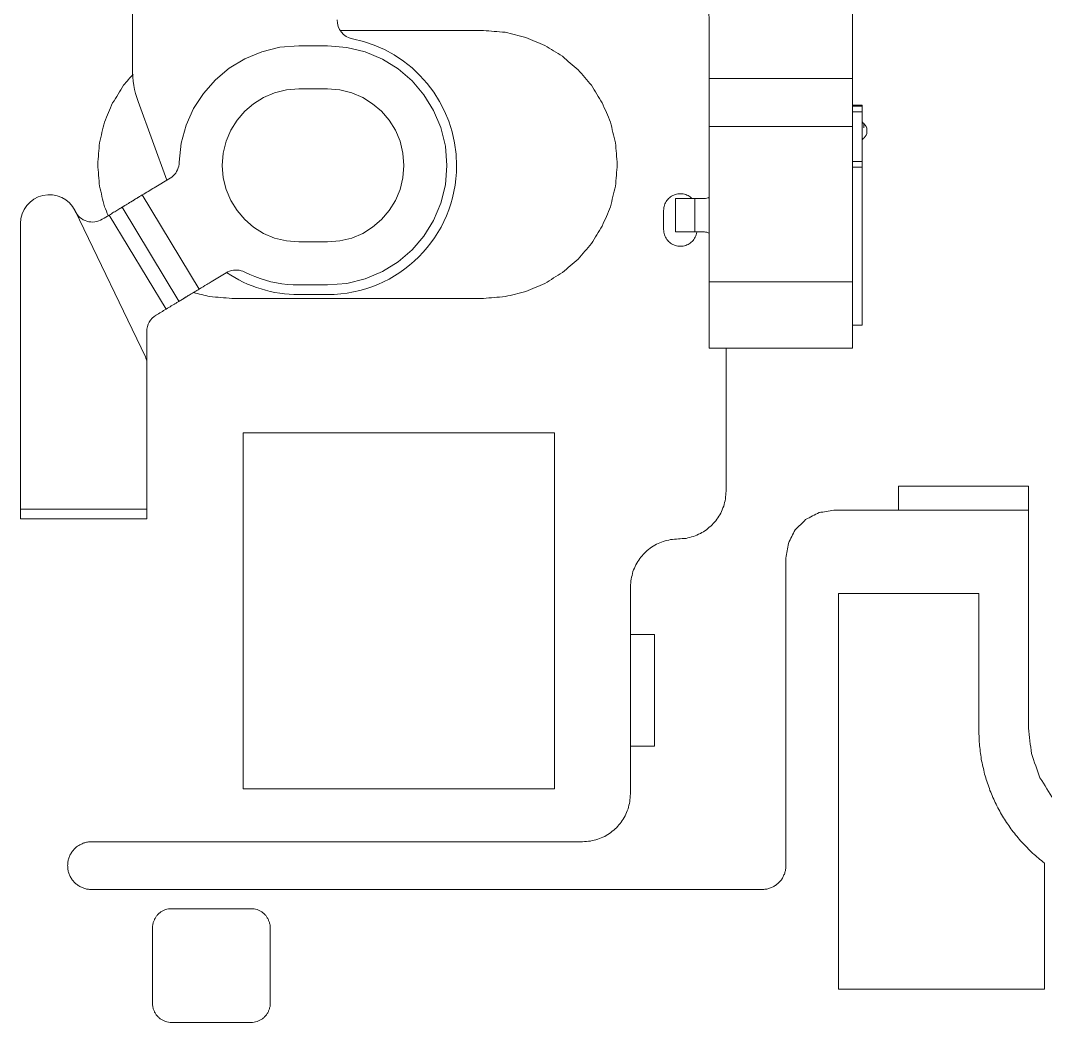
# Model space of a CAD drawing. Header units: millimetres. Extents: x 1863 to 2194, y 977 to 1295.
# Drawn here: x 2029.53 to 2040.24, y 1189.78 to 1200.25 of the extents above; entities that cross this region are included whole.
import ezdxf

# ---------------------------------------------------------------- set-up
doc = ezdxf.new("R2010")
doc.units = ezdxf.units.MM
doc.layers.add('2', color=7, linetype='Continuous', true_color=0xffffff)

msp = doc.modelspace()

# ---------------------------------------------------------------- linework, layer by layer
at = {"layer": '2', "color": 35, "linetype": 'Continuous', "lineweight": 18}
for p, q in [((2030.695, 1201.055), (2030.695, 1199.746)), ((2038.225, 1196.825), (2038.225, 1200.745)), ((2036.725, 1196.825), (2036.725, 1200.245)), ((2032.236, 1199.97), (2032.435, 1199.985)), ((2032.435, 1199.985), (2032.735, 1199.985)), ((2032.735, 1199.985), (2032.938, 1199.969)), ((2031.87, 1199.851), (2032.047, 1199.924)), ((2032.047, 1199.924), (2032.236, 1199.97)), ((2032.938, 1199.969), (2033.13, 1199.922)), ((2033.13, 1199.922), (2033.309, 1199.846)), ((2031.708, 1199.752), (2031.87, 1199.851)), ((2033.309, 1199.846), (2033.473, 1199.744)), ((2031.563, 1199.631), (2031.708, 1199.752)), ((2033.473, 1199.744), (2033.619, 1199.619)), ((2031.438, 1199.489), (2031.563, 1199.631)), ((2033.619, 1199.619), (2033.743, 1199.474)), ((2036.725, 1199.644), (2038.225, 1199.644)), ((2031.335, 1199.33), (2031.438, 1199.489)), ((2031.963, 1199.381), (2032.067, 1199.446)), ((2032.067, 1199.446), (2032.182, 1199.495)), ((2032.182, 1199.495), (2032.305, 1199.525)), ((2032.305, 1199.525), (2032.435, 1199.535)), ((2032.435, 1199.535), (2032.735, 1199.535)), ((2032.735, 1199.535), (2032.865, 1199.525)), ((2032.865, 1199.525), (2032.988, 1199.495)), ((2032.988, 1199.495), (2033.103, 1199.446)), ((2033.103, 1199.446), (2033.207, 1199.381)), ((2033.743, 1199.474), (2033.845, 1199.31)), ((2030.755, 1199.404), (2031.054, 1198.581)), ((2031.87, 1199.301), (2031.963, 1199.381)), ((2033.207, 1199.381), (2033.3, 1199.301)), ((2038.325, 1199.365), (2038.225, 1199.365)), ((2038.325, 1199.354), (2038.225, 1199.354)), ((2038.325, 1197.065), (2038.325, 1199.365)), ((2031.257, 1199.155), (2031.335, 1199.33)), ((2031.79, 1199.208), (2031.87, 1199.301)), ((2033.3, 1199.301), (2033.38, 1199.208)), ((2033.845, 1199.31), (2033.921, 1199.131)), ((2038.225, 1199.295), (2038.325, 1199.295)), ((2031.206, 1198.967), (2031.257, 1199.155)), ((2031.725, 1199.103), (2031.79, 1199.208)), ((2033.38, 1199.208), (2033.445, 1199.103)), ((2033.921, 1199.131), (2033.968, 1198.938)), ((2038.225, 1199.144), (2036.725, 1199.144)), ((2038.344, 1199.128), (2038.344, 1199.17)), ((2031.676, 1198.988), (2031.725, 1199.103)), ((2033.445, 1199.103), (2033.494, 1198.988)), ((2038.375, 1199.087), (2038.375, 1199.107)), ((2031.185, 1198.769), (2031.206, 1198.967)), ((2031.646, 1198.865), (2031.676, 1198.988)), ((2033.494, 1198.988), (2033.524, 1198.865)), ((2033.968, 1198.938), (2033.984, 1198.735)), ((2031.635, 1198.735), (2031.646, 1198.865)), ((2033.524, 1198.865), (2033.534, 1198.735)), ((2031.167, 1198.691), (2031.175, 1198.709)), ((2031.175, 1198.709), (2031.18, 1198.729)), ((2031.18, 1198.729), (2031.184, 1198.748)), ((2031.184, 1198.748), (2031.185, 1198.769)), ((2031.646, 1198.606), (2031.635, 1198.735)), ((2033.534, 1198.735), (2033.524, 1198.606)), ((2033.984, 1198.735), (2033.968, 1198.533)), ((2038.325, 1198.775), (2038.225, 1198.775)), ((2038.225, 1198.719), (2038.325, 1198.719)), ((2030.923, 1198.502), (2031.089, 1198.602)), ((2031.089, 1198.602), (2031.106, 1198.614)), ((2031.106, 1198.614), (2031.121, 1198.627)), ((2031.121, 1198.627), (2031.135, 1198.641)), ((2031.135, 1198.641), (2031.148, 1198.656)), ((2031.148, 1198.656), (2031.158, 1198.673)), ((2031.158, 1198.673), (2031.167, 1198.691)), ((2031.676, 1198.483), (2031.646, 1198.606)), ((2033.524, 1198.606), (2033.494, 1198.483)), ((2031.725, 1198.368), (2031.676, 1198.483)), ((2033.494, 1198.483), (2033.445, 1198.368)), ((2033.968, 1198.533), (2033.921, 1198.34)), ((2030.747, 1198.396), (2030.752, 1198.399)), ((2030.798, 1198.427), (2031.394, 1197.443)), ((2036.675, 1198.39), (2036.375, 1198.39)), ((2036.375, 1198.39), (2036.375, 1198.04)), ((2036.575, 1198.04), (2036.575, 1198.39)), ((2030.587, 1198.298), (2031.182, 1197.315)), ((2031.79, 1198.263), (2031.725, 1198.368)), ((2033.445, 1198.368), (2033.38, 1198.263)), ((2033.921, 1198.34), (2033.845, 1198.161)), ((2030.831, 1196.736), (2030.096, 1198.26)), ((2031.048, 1197.234), (2030.453, 1198.217)), ((2031.87, 1198.17), (2031.79, 1198.263)), ((2031.963, 1198.09), (2031.87, 1198.17)), ((2033.3, 1198.17), (2033.207, 1198.09)), ((2033.38, 1198.263), (2033.3, 1198.17)), ((2033.845, 1198.161), (2033.743, 1197.997)), ((2029.526, 1195.041), (2029.526, 1198.13)), ((2032.067, 1198.025), (2031.963, 1198.09)), ((2033.207, 1198.09), (2033.103, 1198.025)), ((2032.182, 1197.976), (2032.067, 1198.025)), ((2032.305, 1197.946), (2032.182, 1197.976)), ((2032.435, 1197.936), (2032.305, 1197.946)), ((2032.865, 1197.946), (2032.735, 1197.936)), ((2032.988, 1197.976), (2032.865, 1197.946)), ((2033.103, 1198.025), (2032.988, 1197.976)), ((2033.743, 1197.997), (2033.619, 1197.852)), ((2036.375, 1198.04), (2036.675, 1198.04)), ((2036.598, 1198.04), (2036.598, 1198.037)), ((2032.735, 1197.936), (2032.435, 1197.936)), ((2033.619, 1197.852), (2033.473, 1197.727)), ((2031.712, 1197.631), (2031.693, 1197.623)), ((2031.731, 1197.636), (2031.712, 1197.631)), ((2031.751, 1197.64), (2031.731, 1197.636)), ((2031.771, 1197.642), (2031.751, 1197.64)), ((2031.791, 1197.642), (2031.771, 1197.642)), ((2031.812, 1197.64), (2031.791, 1197.642)), ((2031.831, 1197.635), (2031.812, 1197.64)), ((2031.851, 1197.629), (2031.831, 1197.635)), ((2031.87, 1197.621), (2031.851, 1197.629)), ((2033.309, 1197.625), (2033.13, 1197.549)), ((2033.473, 1197.727), (2033.309, 1197.625)), ((2031.675, 1197.613), (2031.519, 1197.518)), ((2031.693, 1197.623), (2031.675, 1197.613)), ((2031.923, 1197.595), (2031.87, 1197.621)), ((2031.977, 1197.573), (2031.923, 1197.595)), ((2032.032, 1197.552), (2031.977, 1197.573)), ((2032.088, 1197.535), (2032.032, 1197.552)), ((2032.144, 1197.52), (2032.088, 1197.535)), ((2032.202, 1197.508), (2032.144, 1197.52)), ((2033.13, 1197.549), (2032.938, 1197.502)), ((2036.725, 1197.52), (2038.225, 1197.52)), ((2031.347, 1197.415), (2031.343, 1197.412)), ((2032.259, 1197.498), (2032.202, 1197.508)), ((2032.317, 1197.491), (2032.259, 1197.498)), ((2032.376, 1197.487), (2032.317, 1197.491)), ((2032.435, 1197.486), (2032.376, 1197.487)), ((2032.735, 1197.486), (2032.435, 1197.486)), ((2032.938, 1197.502), (2032.735, 1197.486)), ((2032.735, 1197.385), (2032.435, 1197.385)), ((2030.846, 1195.041), (2030.846, 1196.999)), ((2038.225, 1197.065), (2038.325, 1197.065)), ((2036.725, 1196.825), (2038.225, 1196.825)), ((2038.705, 1195.131), (2038.705, 1195.381)), ((2038.705, 1195.381), (2040.065, 1195.381)), ((2040.065, 1195.381), (2040.065, 1195.132)), ((2029.526, 1195.141), (2030.846, 1195.141)), ((2030.846, 1195.041), (2029.526, 1195.041)), ((2036.153, 1193.831), (2035.903, 1193.831)), ((2036.153, 1192.666), (2036.153, 1193.831)), ((2035.903, 1192.666), (2036.153, 1192.666))]:
    msp.add_line(p, q, dxfattribs=at)
for centre, radius, start, end in [((2036.025, 1200.245), 0.7, 359.9995, 90), ((2033.035, 1200.256), 0.2, 180.001, 258.841), ((2032.735, 1198.735), 1.35, 0.0002, 78.841), ((2031.695, 1199.746), 1, 180.0002, 200), ((2038.375, 1199.21), 0.05, 180, 232.0201), ((2038.295, 1199.107), 0.08, 0, 52.0201), ((2038.375, 1198.984), 0.05, 127.9799, 180), ((2038.295, 1199.087), 0.08, 307.9799, 0), ((2032.735, 1198.735), 1.35, 270, 359.9998), ((2029.826, 1198.13), 0.3, 25.7462, 180), ((2036.675, 1198.49), 0.1, 270, 300.0012), ((2030.277, 1198.344), 0.2, 205.7462, 301.2637), ((2036.675, 1197.94), 0.1, 59.9988, 90), ((2032.435, 1198.735), 1.35, 236.0205, 270), ((2031.046, 1196.999), 0.2, 121.0877, 180), ((2030.696, 1196.671), 0.15, 0, 25.7479)]:
    msp.add_arc(centre, radius, start, end, dxfattribs=at)
for points, degree in [([(2032.873, 1200.146), (2034.365, 1200.146)], 1), ([(2034.365, 1200.146), (2034.44, 1200.14), (2034.516, 1200.134), (2034.592, 1200.127)], 3), ([(2034.592, 1200.127), (2034.664, 1200.11), (2034.735, 1200.092), (2034.807, 1200.074)], 3), ([(2034.807, 1200.074), (2034.874, 1200.046), (2034.941, 1200.018), (2035.008, 1199.99)], 3), ([(2035.008, 1199.99), (2035.069, 1199.952), (2035.13, 1199.914), (2035.191, 1199.876)], 3), ([(2035.191, 1199.876), (2035.246, 1199.829), (2035.3, 1199.782), (2035.355, 1199.736)], 3), ([(2030.603, 1199.573), (2030.637, 1199.612), (2030.671, 1199.652), (2030.704, 1199.691)], 3), ([(2035.355, 1199.736), (2035.401, 1199.681), (2035.448, 1199.627), (2035.494, 1199.573)], 3), ([(2030.489, 1199.389), (2030.527, 1199.45), (2030.565, 1199.511), (2030.603, 1199.573)], 3), ([(2035.494, 1199.573), (2035.532, 1199.511), (2035.57, 1199.45), (2035.608, 1199.389)], 3), ([(2030.404, 1199.188), (2030.432, 1199.255), (2030.461, 1199.322), (2030.489, 1199.389)], 3), ([(2035.608, 1199.389), (2035.636, 1199.322), (2035.665, 1199.255), (2035.693, 1199.188)], 3), ([(2030.351, 1198.973), (2030.369, 1199.045), (2030.386, 1199.117), (2030.404, 1199.188)], 3), ([(2035.693, 1199.188), (2035.711, 1199.117), (2035.728, 1199.045), (2035.746, 1198.973)], 3), ([(2030.333, 1198.746), (2030.339, 1198.821), (2030.345, 1198.897), (2030.351, 1198.973)], 3), ([(2035.746, 1198.973), (2035.752, 1198.897), (2035.758, 1198.821), (2035.764, 1198.746)], 3), ([(2030.351, 1198.519), (2030.345, 1198.594), (2030.339, 1198.67), (2030.333, 1198.746)], 3), ([(2035.764, 1198.746), (2035.758, 1198.67), (2035.752, 1198.594), (2035.746, 1198.519)], 3), ([(2030.404, 1198.303), (2030.386, 1198.375), (2030.369, 1198.447), (2030.351, 1198.519)], 3), ([(2030.923, 1198.502), (2030.882, 1198.477), (2030.84, 1198.452), (2030.798, 1198.427)], 3), ([(2035.746, 1198.519), (2035.728, 1198.447), (2035.711, 1198.375), (2035.693, 1198.303)], 3), ([(2030.675, 1198.352), (2030.699, 1198.366), (2030.723, 1198.381), (2030.747, 1198.396)], 3), ([(2036.283, 1198.369), (2036.289, 1198.375), (2036.295, 1198.382), (2036.301, 1198.389)], 3), ([(2036.301, 1198.389), (2036.307, 1198.395), (2036.314, 1198.401), (2036.321, 1198.407)], 3), ([(2036.321, 1198.407), (2036.329, 1198.411), (2036.336, 1198.416), (2036.344, 1198.421)], 3), ([(2036.344, 1198.421), (2036.352, 1198.424), (2036.361, 1198.428), (2036.369, 1198.431)], 3), ([(2036.369, 1198.431), (2036.378, 1198.434), (2036.387, 1198.436), (2036.396, 1198.438)], 3), ([(2036.396, 1198.438), (2036.406, 1198.439), (2036.415, 1198.44), (2036.425, 1198.44)], 3), ([(2036.425, 1198.44), (2036.434, 1198.44), (2036.444, 1198.439), (2036.453, 1198.438)], 3), ([(2036.453, 1198.438), (2036.462, 1198.436), (2036.471, 1198.434), (2036.48, 1198.431)], 3), ([(2036.48, 1198.431), (2036.488, 1198.428), (2036.497, 1198.424), (2036.505, 1198.421)], 3), ([(2036.505, 1198.421), (2036.513, 1198.416), (2036.52, 1198.411), (2036.528, 1198.407)], 3), ([(2036.528, 1198.407), (2036.535, 1198.401), (2036.542, 1198.395), (2036.548, 1198.389)], 3), ([(2030.443, 1198.211), (2030.43, 1198.242), (2030.417, 1198.273), (2030.404, 1198.303)], 3), ([(2035.693, 1198.303), (2035.665, 1198.236), (2035.636, 1198.169), (2035.608, 1198.102)], 3), ([(2036.249, 1198.266), (2036.25, 1198.275), (2036.251, 1198.284), (2036.252, 1198.294)], 3), ([(2036.252, 1198.294), (2036.254, 1198.303), (2036.256, 1198.312), (2036.258, 1198.321)], 3), ([(2036.258, 1198.321), (2036.262, 1198.329), (2036.265, 1198.337), (2036.269, 1198.346)], 3), ([(2036.269, 1198.346), (2036.274, 1198.353), (2036.278, 1198.361), (2036.283, 1198.369)], 3), ([(2030.453, 1198.217), (2030.429, 1198.202), (2030.405, 1198.188), (2030.381, 1198.173)], 3), ([(2036.249, 1198.066), (2036.249, 1198.266)], 1), ([(2035.608, 1198.102), (2035.57, 1198.041), (2035.532, 1197.98), (2035.494, 1197.919)], 3), ([(2036.252, 1198.037), (2036.251, 1198.047), (2036.25, 1198.056), (2036.249, 1198.066)], 3), ([(2036.258, 1198.01), (2036.256, 1198.019), (2036.254, 1198.028), (2036.252, 1198.037)], 3), ([(2036.269, 1197.985), (2036.265, 1197.994), (2036.262, 1198.002), (2036.258, 1198.01)], 3), ([(2036.283, 1197.962), (2036.278, 1197.97), (2036.274, 1197.977), (2036.269, 1197.985)], 3), ([(2036.301, 1197.942), (2036.295, 1197.949), (2036.289, 1197.955), (2036.283, 1197.962)], 3), ([(2036.566, 1197.962), (2036.56, 1197.955), (2036.554, 1197.949), (2036.548, 1197.942)], 3), ([(2036.58, 1197.985), (2036.575, 1197.977), (2036.571, 1197.97), (2036.566, 1197.962)], 3), ([(2036.591, 1198.01), (2036.587, 1198.002), (2036.584, 1197.994), (2036.58, 1197.985)], 3), ([(2036.598, 1198.037), (2036.595, 1198.028), (2036.593, 1198.019), (2036.591, 1198.01)], 3), ([(2035.494, 1197.919), (2035.448, 1197.865), (2035.401, 1197.81), (2035.355, 1197.756)], 3), ([(2036.321, 1197.924), (2036.314, 1197.93), (2036.307, 1197.936), (2036.301, 1197.942)], 3), ([(2036.344, 1197.91), (2036.336, 1197.915), (2036.329, 1197.92), (2036.321, 1197.924)], 3), ([(2036.369, 1197.899), (2036.361, 1197.903), (2036.352, 1197.907), (2036.344, 1197.91)], 3), ([(2036.396, 1197.893), (2036.387, 1197.895), (2036.378, 1197.897), (2036.369, 1197.899)], 3), ([(2036.425, 1197.891), (2036.415, 1197.891), (2036.406, 1197.892), (2036.396, 1197.893)], 3), ([(2036.453, 1197.893), (2036.444, 1197.892), (2036.434, 1197.891), (2036.425, 1197.891)], 3), ([(2036.48, 1197.899), (2036.471, 1197.897), (2036.462, 1197.895), (2036.453, 1197.893)], 3), ([(2036.505, 1197.91), (2036.497, 1197.907), (2036.488, 1197.903), (2036.48, 1197.899)], 3), ([(2036.528, 1197.924), (2036.52, 1197.92), (2036.513, 1197.915), (2036.505, 1197.91)], 3), ([(2036.548, 1197.942), (2036.542, 1197.936), (2036.535, 1197.93), (2036.528, 1197.924)], 3), ([(2035.355, 1197.756), (2035.3, 1197.709), (2035.246, 1197.663), (2035.191, 1197.616)], 3), ([(2031.474, 1197.491), (2031.489, 1197.5), (2031.504, 1197.509), (2031.519, 1197.518)], 3), ([(2035.191, 1197.616), (2035.13, 1197.578), (2035.069, 1197.54), (2035.008, 1197.502)], 3), ([(2031.394, 1197.443), (2031.421, 1197.459), (2031.448, 1197.475), (2031.474, 1197.491)], 3), ([(2034.807, 1197.417), (2034.735, 1197.399), (2034.664, 1197.382), (2034.592, 1197.364)], 3), ([(2035.008, 1197.502), (2034.941, 1197.474), (2034.874, 1197.445), (2034.807, 1197.417)], 3), ([(2031.506, 1197.364), (2031.449, 1197.378), (2031.391, 1197.392), (2031.334, 1197.407)], 3), ([(2031.734, 1197.346), (2031.658, 1197.352), (2031.582, 1197.358), (2031.506, 1197.364)], 3), ([(2034.365, 1197.346), (2031.734, 1197.346)], 1), ([(2034.592, 1197.364), (2034.516, 1197.358), (2034.44, 1197.352), (2034.365, 1197.346)], 3), ([(2030.942, 1197.17), (2030.978, 1197.191), (2031.013, 1197.212), (2031.048, 1197.234)], 3), ([(2036.903, 1195.331), (2036.903, 1196.825)], 1), ([(2031.853, 1195.94), (2035.108, 1195.94)], 1), ([(2031.853, 1192.219), (2031.853, 1195.94)], 1), ([(2035.108, 1195.94), (2035.108, 1192.219)], 1), ([(2036.896, 1195.25), (2036.898, 1195.277), (2036.9, 1195.304), (2036.903, 1195.331)], 3), ([(2036.847, 1195.101), (2036.857, 1195.125), (2036.867, 1195.149), (2036.877, 1195.173)], 3), ([(2036.877, 1195.173), (2036.883, 1195.199), (2036.89, 1195.224), (2036.896, 1195.25)], 3), ([(2036.806, 1195.036), (2036.82, 1195.057), (2036.833, 1195.079), (2036.847, 1195.101)], 3), ([(2037.874, 1195.106), (2037.828, 1195.083), (2037.781, 1195.059), (2037.734, 1195.035)], 3), ([(2038.028, 1195.131), (2037.977, 1195.123), (2037.926, 1195.115), (2037.874, 1195.106)], 3), ([(2040.064, 1195.131), (2038.028, 1195.131)], 1), ([(2040.064, 1192.854), (2040.064, 1195.131)], 1), ([(2036.698, 1194.927), (2036.717, 1194.944), (2036.737, 1194.961), (2036.756, 1194.977)], 3), ([(2036.756, 1194.977), (2036.773, 1194.997), (2036.79, 1195.016), (2036.806, 1195.036)], 3), ([(2037.734, 1195.035), (2037.698, 1194.998), (2037.661, 1194.962), (2037.624, 1194.925)], 3), ([(2036.484, 1194.837), (2036.51, 1194.844), (2036.535, 1194.85), (2036.561, 1194.856)], 3), ([(2036.561, 1194.856), (2036.585, 1194.866), (2036.609, 1194.877), (2036.633, 1194.887)], 3), ([(2036.633, 1194.887), (2036.654, 1194.9), (2036.676, 1194.914), (2036.698, 1194.927)], 3), ([(2037.624, 1194.925), (2037.6, 1194.878), (2037.577, 1194.832), (2037.553, 1194.785)], 3), ([(2036.049, 1194.684), (2036.069, 1194.701), (2036.088, 1194.718), (2036.107, 1194.734)], 3), ([(2036.107, 1194.734), (2036.129, 1194.748), (2036.151, 1194.762), (2036.173, 1194.775)], 3), ([(2036.173, 1194.775), (2036.197, 1194.785), (2036.221, 1194.795), (2036.245, 1194.805)], 3), ([(2036.245, 1194.805), (2036.27, 1194.812), (2036.296, 1194.818), (2036.322, 1194.824)], 3), ([(2036.322, 1194.824), (2036.349, 1194.826), (2036.376, 1194.829), (2036.403, 1194.831)], 3), ([(2036.403, 1194.831), (2036.43, 1194.833), (2036.457, 1194.835), (2036.484, 1194.837)], 3), ([(2037.553, 1194.785), (2037.545, 1194.734), (2037.537, 1194.682), (2037.528, 1194.631)], 3), ([(2035.958, 1194.561), (2035.972, 1194.583), (2035.986, 1194.604), (2035.999, 1194.626)], 3), ([(2035.999, 1194.626), (2036.016, 1194.646), (2036.032, 1194.665), (2036.049, 1194.684)], 3), ([(2037.528, 1194.631), (2037.528, 1191.416)], 1), ([(2035.928, 1194.489), (2035.938, 1194.513), (2035.948, 1194.537), (2035.958, 1194.561)], 3), ([(2035.903, 1194.331), (2035.905, 1194.358), (2035.907, 1194.385), (2035.909, 1194.412)], 3), ([(2035.909, 1194.412), (2035.916, 1194.438), (2035.922, 1194.463), (2035.928, 1194.489)], 3), ([(2035.903, 1192.166), (2035.903, 1194.331)], 1), ([(2038.078, 1190.126), (2038.078, 1194.261)], 1), ([(2038.078, 1194.261), (2039.544, 1194.261)], 1), ([(2039.544, 1194.261), (2039.544, 1192.832)], 1), ([(2039.544, 1192.832), (2039.546, 1192.778), (2039.549, 1192.724), (2039.551, 1192.67)], 3), ([(2040.094, 1192.587), (2040.084, 1192.676), (2040.074, 1192.765), (2040.064, 1192.854)], 3), ([(2039.551, 1192.67), (2039.559, 1192.616), (2039.566, 1192.563), (2039.573, 1192.51)], 3), ([(2039.573, 1192.51), (2039.586, 1192.458), (2039.598, 1192.406), (2039.61, 1192.354)], 3), ([(2040.184, 1192.334), (2040.154, 1192.418), (2040.124, 1192.503), (2040.094, 1192.587)], 3), ([(2039.61, 1192.354), (2039.627, 1192.304), (2039.644, 1192.253), (2039.661, 1192.203)], 3), ([(2040.327, 1192.106), (2040.279, 1192.182), (2040.231, 1192.258), (2040.184, 1192.334)], 3), ([(2035.108, 1192.219), (2031.853, 1192.219)], 1), ([(2035.896, 1192.085), (2035.898, 1192.112), (2035.9, 1192.139), (2035.903, 1192.166)], 3), ([(2039.661, 1192.203), (2039.682, 1192.154), (2039.703, 1192.105), (2039.725, 1192.057)], 3), ([(2035.877, 1192.008), (2035.884, 1192.034), (2035.89, 1192.059), (2035.896, 1192.085)], 3), ([(2039.725, 1192.057), (2039.75, 1192.01), (2039.776, 1191.964), (2039.802, 1191.917)], 3), ([(2035.847, 1191.936), (2035.857, 1191.96), (2035.867, 1191.984), (2035.877, 1192.008)], 3), ([(2035.756, 1191.812), (2035.773, 1191.832), (2035.79, 1191.851), (2035.806, 1191.871)], 3), ([(2035.806, 1191.871), (2035.82, 1191.892), (2035.833, 1191.914), (2035.847, 1191.936)], 3), ([(2039.802, 1191.917), (2039.831, 1191.873), (2039.861, 1191.829), (2039.891, 1191.785)], 3), ([(2035.633, 1191.722), (2035.655, 1191.735), (2035.676, 1191.749), (2035.698, 1191.762)], 3), ([(2035.698, 1191.762), (2035.718, 1191.779), (2035.737, 1191.796), (2035.756, 1191.812)], 3), ([(2039.891, 1191.785), (2039.925, 1191.744), (2039.959, 1191.703), (2039.993, 1191.661)], 3), ([(2030.12, 1191.618), (2030.131, 1191.624), (2030.142, 1191.631), (2030.153, 1191.638)], 3), ([(2030.153, 1191.638), (2030.165, 1191.643), (2030.177, 1191.648), (2030.189, 1191.653)], 3), ([(2030.189, 1191.653), (2030.201, 1191.656), (2030.214, 1191.66), (2030.227, 1191.663)], 3), ([(2030.227, 1191.663), (2030.24, 1191.664), (2030.254, 1191.665), (2030.267, 1191.666)], 3), ([(2030.267, 1191.666), (2035.402, 1191.666)], 1), ([(2035.402, 1191.666), (2035.429, 1191.668), (2035.457, 1191.67), (2035.484, 1191.672)], 3), ([(2035.484, 1191.672), (2035.509, 1191.679), (2035.535, 1191.685), (2035.561, 1191.691)], 3), ([(2035.561, 1191.691), (2035.585, 1191.702), (2035.609, 1191.712), (2035.633, 1191.722)], 3), ([(2039.993, 1191.661), (2040.03, 1191.623), (2040.068, 1191.585), (2040.106, 1191.547)], 3), ([(2030.03, 1191.495), (2030.035, 1191.507), (2030.04, 1191.519), (2030.046, 1191.531)], 3), ([(2030.046, 1191.531), (2030.052, 1191.542), (2030.059, 1191.553), (2030.066, 1191.564)], 3), ([(2030.066, 1191.564), (2030.074, 1191.573), (2030.083, 1191.583), (2030.091, 1191.593)], 3), ([(2030.091, 1191.593), (2030.101, 1191.601), (2030.11, 1191.609), (2030.12, 1191.618)], 3), ([(2040.106, 1191.547), (2040.147, 1191.512), (2040.189, 1191.477), (2040.23, 1191.442)], 3), ([(2030.018, 1191.416), (2030.019, 1191.429), (2030.02, 1191.443), (2030.021, 1191.456)], 3), ([(2030.021, 1191.375), (2030.02, 1191.389), (2030.019, 1191.402), (2030.018, 1191.416)], 3), ([(2030.021, 1191.456), (2030.024, 1191.469), (2030.027, 1191.482), (2030.03, 1191.495)], 3), ([(2037.528, 1191.416), (2037.527, 1191.402), (2037.526, 1191.389), (2037.525, 1191.375)], 3), ([(2040.23, 1191.442), (2040.23, 1190.126)], 1), ([(2030.03, 1191.337), (2030.027, 1191.35), (2030.024, 1191.363), (2030.021, 1191.375)], 3), ([(2030.046, 1191.301), (2030.04, 1191.313), (2030.035, 1191.325), (2030.03, 1191.337)], 3), ([(2037.515, 1191.337), (2037.51, 1191.325), (2037.505, 1191.313), (2037.5, 1191.301)], 3), ([(2037.525, 1191.375), (2037.522, 1191.363), (2037.519, 1191.35), (2037.515, 1191.337)], 3), ([(2030.066, 1191.268), (2030.059, 1191.279), (2030.052, 1191.29), (2030.046, 1191.301)], 3), ([(2030.091, 1191.239), (2030.083, 1191.249), (2030.074, 1191.259), (2030.066, 1191.268)], 3), ([(2030.12, 1191.214), (2030.11, 1191.223), (2030.101, 1191.231), (2030.091, 1191.239)], 3), ([(2030.153, 1191.194), (2030.142, 1191.201), (2030.131, 1191.207), (2030.12, 1191.214)], 3), ([(2037.426, 1191.214), (2037.415, 1191.207), (2037.404, 1191.201), (2037.393, 1191.194)], 3), ([(2037.455, 1191.239), (2037.445, 1191.231), (2037.436, 1191.223), (2037.426, 1191.214)], 3), ([(2037.48, 1191.268), (2037.472, 1191.259), (2037.463, 1191.249), (2037.455, 1191.239)], 3), ([(2037.5, 1191.301), (2037.494, 1191.29), (2037.487, 1191.279), (2037.48, 1191.268)], 3), ([(2030.189, 1191.179), (2030.177, 1191.184), (2030.165, 1191.189), (2030.153, 1191.194)], 3), ([(2030.227, 1191.169), (2030.214, 1191.172), (2030.201, 1191.176), (2030.189, 1191.179)], 3), ([(2030.267, 1191.166), (2030.254, 1191.167), (2030.24, 1191.168), (2030.227, 1191.169)], 3), ([(2032.237, 1191.166), (2030.267, 1191.166)], 1), ([(2032.373, 1191.166), (2032.237, 1191.166)], 1), ([(2032.51, 1191.166), (2032.373, 1191.166)], 1), ([(2034.381, 1191.166), (2032.51, 1191.166)], 1), ([(2034.827, 1191.166), (2034.381, 1191.166)], 1), ([(2035.273, 1191.166), (2034.827, 1191.166)], 1), ([(2036.361, 1191.166), (2035.273, 1191.166)], 1), ([(2036.73, 1191.166), (2036.361, 1191.166)], 1), ([(2037.097, 1191.166), (2036.73, 1191.166)], 1), ([(2037.278, 1191.166), (2037.097, 1191.166)], 1), ([(2037.319, 1191.169), (2037.305, 1191.168), (2037.292, 1191.167), (2037.278, 1191.166)], 3), ([(2037.357, 1191.179), (2037.345, 1191.176), (2037.332, 1191.172), (2037.319, 1191.169)], 3), ([(2037.393, 1191.194), (2037.381, 1191.189), (2037.369, 1191.184), (2037.357, 1191.179)], 3), ([(2030.928, 1190.858), (2030.933, 1190.866), (2030.939, 1190.875), (2030.944, 1190.884)], 3), ([(2030.944, 1190.884), (2030.951, 1190.892), (2030.957, 1190.899), (2030.964, 1190.907)], 3), ([(2030.964, 1190.907), (2030.972, 1190.914), (2030.979, 1190.921), (2030.987, 1190.927)], 3), ([(2030.987, 1190.927), (2030.996, 1190.933), (2031.004, 1190.938), (2031.013, 1190.943)], 3), ([(2031.013, 1190.943), (2031.023, 1190.947), (2031.032, 1190.952), (2031.042, 1190.956)], 3), ([(2031.042, 1190.956), (2031.052, 1190.958), (2031.062, 1190.961), (2031.073, 1190.963)], 3), ([(2031.073, 1190.963), (2031.083, 1190.964), (2031.094, 1190.965), (2031.105, 1190.966)], 3), ([(2031.105, 1190.966), (2031.936, 1190.966)], 1), ([(2031.936, 1190.966), (2031.947, 1190.965), (2031.958, 1190.964), (2031.968, 1190.963)], 3), ([(2031.968, 1190.963), (2031.979, 1190.961), (2031.989, 1190.958), (2031.999, 1190.956)], 3), ([(2031.999, 1190.956), (2032.009, 1190.952), (2032.018, 1190.947), (2032.028, 1190.943)], 3), ([(2032.028, 1190.943), (2032.037, 1190.938), (2032.046, 1190.933), (2032.054, 1190.927)], 3), ([(2032.054, 1190.927), (2032.062, 1190.921), (2032.07, 1190.914), (2032.078, 1190.907)], 3), ([(2032.078, 1190.907), (2032.084, 1190.899), (2032.091, 1190.892), (2032.098, 1190.884)], 3), ([(2032.098, 1190.884), (2032.103, 1190.875), (2032.109, 1190.866), (2032.114, 1190.858)], 3), ([(2030.906, 1190.766), (2030.907, 1190.777), (2030.907, 1190.787), (2030.908, 1190.798)], 3), ([(2030.908, 1190.798), (2030.911, 1190.808), (2030.913, 1190.819), (2030.916, 1190.829)], 3), ([(2030.916, 1190.829), (2030.92, 1190.839), (2030.924, 1190.848), (2030.928, 1190.858)], 3), ([(2032.114, 1190.858), (2032.118, 1190.848), (2032.122, 1190.839), (2032.126, 1190.829)], 3), ([(2032.126, 1190.829), (2032.129, 1190.819), (2032.131, 1190.808), (2032.134, 1190.798)], 3), ([(2032.134, 1190.798), (2032.135, 1190.787), (2032.136, 1190.777), (2032.137, 1190.766)], 3), ([(2030.906, 1189.976), (2030.906, 1190.766)], 1), ([(2032.137, 1190.766), (2032.137, 1189.976)], 1), ([(2040.23, 1190.126), (2038.078, 1190.126)], 1), ([(2030.908, 1189.944), (2030.907, 1189.955), (2030.907, 1189.965), (2030.906, 1189.976)], 3), ([(2030.916, 1189.913), (2030.913, 1189.923), (2030.911, 1189.934), (2030.908, 1189.944)], 3), ([(2030.928, 1189.884), (2030.924, 1189.894), (2030.92, 1189.903), (2030.916, 1189.913)], 3), ([(2032.126, 1189.913), (2032.122, 1189.903), (2032.118, 1189.894), (2032.114, 1189.884)], 3), ([(2032.134, 1189.944), (2032.131, 1189.934), (2032.129, 1189.923), (2032.126, 1189.913)], 3), ([(2032.137, 1189.976), (2032.136, 1189.965), (2032.135, 1189.955), (2032.134, 1189.944)], 3), ([(2030.944, 1189.858), (2030.939, 1189.867), (2030.933, 1189.876), (2030.928, 1189.884)], 3), ([(2030.964, 1189.835), (2030.957, 1189.843), (2030.951, 1189.85), (2030.944, 1189.858)], 3), ([(2030.987, 1189.815), (2030.979, 1189.821), (2030.972, 1189.828), (2030.964, 1189.835)], 3), ([(2031.013, 1189.799), (2031.004, 1189.804), (2030.996, 1189.809), (2030.987, 1189.815)], 3), ([(2032.054, 1189.815), (2032.046, 1189.809), (2032.037, 1189.804), (2032.028, 1189.799)], 3), ([(2032.078, 1189.835), (2032.07, 1189.828), (2032.062, 1189.821), (2032.054, 1189.815)], 3), ([(2032.098, 1189.858), (2032.091, 1189.85), (2032.084, 1189.843), (2032.078, 1189.835)], 3), ([(2032.114, 1189.884), (2032.109, 1189.876), (2032.103, 1189.867), (2032.098, 1189.858)], 3), ([(2031.042, 1189.786), (2031.032, 1189.79), (2031.023, 1189.794), (2031.013, 1189.799)], 3), ([(2031.073, 1189.779), (2031.062, 1189.781), (2031.052, 1189.784), (2031.042, 1189.786)], 3), ([(2031.105, 1189.776), (2031.094, 1189.777), (2031.083, 1189.778), (2031.073, 1189.779)], 3), ([(2031.936, 1189.776), (2031.105, 1189.776)], 1), ([(2031.968, 1189.779), (2031.958, 1189.778), (2031.947, 1189.777), (2031.936, 1189.776)], 3), ([(2031.999, 1189.786), (2031.989, 1189.784), (2031.979, 1189.781), (2031.968, 1189.779)], 3), ([(2032.028, 1189.799), (2032.018, 1189.794), (2032.009, 1189.79), (2031.999, 1189.786)], 3)]:
    msp.add_open_spline(points, degree=degree, dxfattribs=at)
for points, knots in [([(2030.694, 1198.363), (2030.71, 1198.373), (2030.726, 1198.383), (2030.761, 1198.404), (2030.779, 1198.415), (2030.798, 1198.427)], [0, 0, 0, 0, 0.5, 0.5, 1, 1, 1, 1]), ([(2030.453, 1198.217), (2030.469, 1198.226), (2030.484, 1198.236), (2030.507, 1198.25), (2030.514, 1198.254), (2030.529, 1198.263), (2030.536, 1198.267), (2030.557, 1198.28), (2030.57, 1198.288), (2030.584, 1198.297), (2030.585, 1198.297), (2030.587, 1198.298)], [0, 0, 0, 0, 0.322607, 0.322607, 0.483911, 0.483911, 0.645214, 0.645214, 0.967822, 0.967822, 1, 1, 1, 1]), ([(2030.587, 1198.298), (2030.587, 1198.298), (2030.587, 1198.298), (2030.589, 1198.3), (2030.591, 1198.301), (2030.597, 1198.305), (2030.601, 1198.307), (2030.608, 1198.311), (2030.61, 1198.313), (2030.616, 1198.316), (2030.619, 1198.318), (2030.628, 1198.323), (2030.641, 1198.331), (2030.657, 1198.341), (2030.671, 1198.349), (2030.675, 1198.352), (2030.684, 1198.358), (2030.689, 1198.36), (2030.694, 1198.363)], [0, 0, 0, 0, 0.113136, 0.113136, 0.260947, 0.260947, 0.408757, 0.408757, 0.482663, 0.482663, 0.556568, 0.556568, 0.704379, 0.852189, 0.852189, 0.926095, 0.926095, 1, 1, 1, 1]), ([(2031.394, 1197.443), (2031.377, 1197.433), (2031.361, 1197.423), (2031.338, 1197.409), (2031.33, 1197.404), (2031.315, 1197.395), (2031.308, 1197.391), (2031.286, 1197.378), (2031.273, 1197.37), (2031.255, 1197.359), (2031.249, 1197.355), (2031.238, 1197.349), (2031.233, 1197.346), (2031.219, 1197.337), (2031.211, 1197.332), (2031.2, 1197.326), (2031.197, 1197.324), (2031.192, 1197.321), (2031.188, 1197.318), (2031.185, 1197.316), (2031.183, 1197.315), (2031.182, 1197.315), (2031.182, 1197.315), (2031.182, 1197.315), (2031.182, 1197.315)], [0, 0, 0, 0, 0.140693, 0.140693, 0.21104, 0.21104, 0.281387, 0.281387, 0.42208, 0.42208, 0.492427, 0.492427, 0.562773, 0.562773, 0.703467, 0.703467, 0.773813, 0.773813, 0.84416, 0.914506, 0.914506, 0.984853, 0.984853, 1, 1, 1, 1]), ([(2031.262, 1197.363), (2031.262, 1197.363), (2031.261, 1197.363), (2031.259, 1197.361), (2031.258, 1197.361), (2031.256, 1197.36), (2031.255, 1197.359), (2031.25, 1197.356), (2031.246, 1197.353), (2031.237, 1197.348), (2031.231, 1197.344), (2031.219, 1197.337), (2031.212, 1197.333), (2031.197, 1197.324), (2031.189, 1197.319), (2031.171, 1197.308), (2031.162, 1197.303), (2031.152, 1197.297)], [0, 0, 0, 0, 0.127921, 0.127921, 0.200594, 0.200594, 0.273267, 0.273267, 0.418614, 0.418614, 0.56396, 0.56396, 0.709307, 0.709307, 0.854653, 0.854653, 1, 1, 1, 1]), ([(2031.048, 1197.234), (2031.066, 1197.245), (2031.084, 1197.256), (2031.111, 1197.272), (2031.12, 1197.277), (2031.136, 1197.287), (2031.145, 1197.292), (2031.152, 1197.297)], [0, 0, 0, 0, 0.5, 0.5, 0.75, 0.75, 1, 1, 1, 1])]:
    msp.add_open_spline(points, degree=3, knots=knots, dxfattribs=at)

doc.saveas('drawing.dxf')
